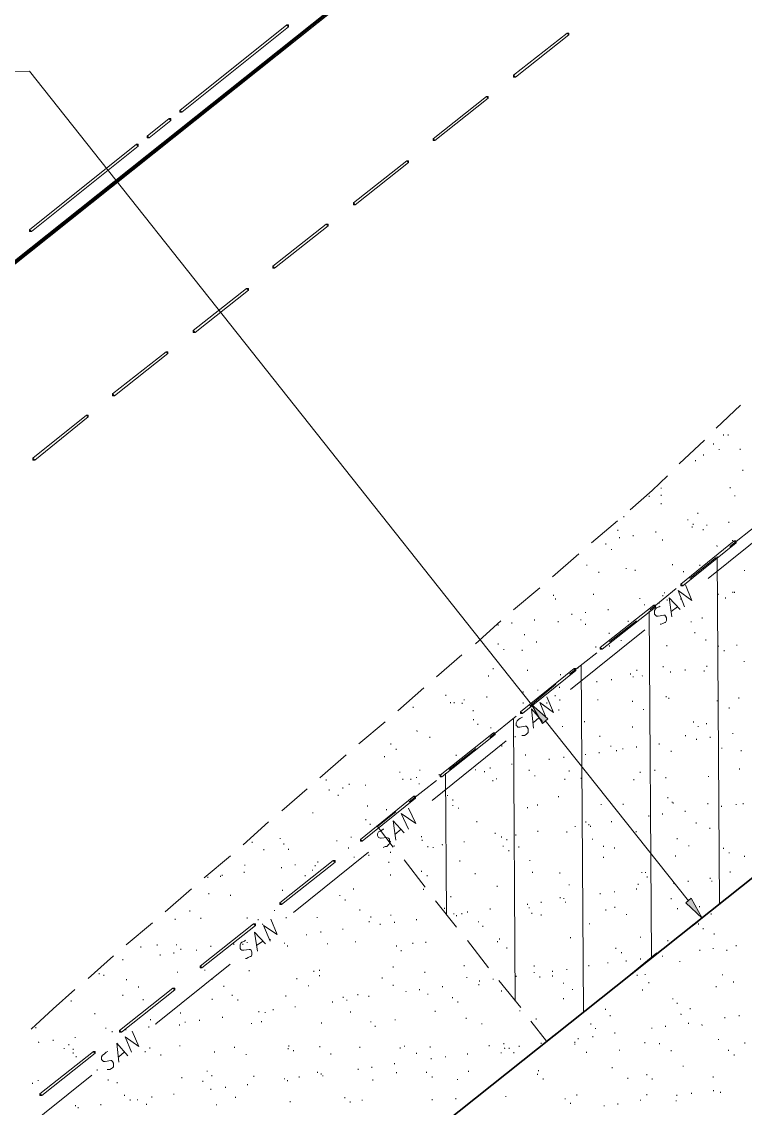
# Model space of a CAD drawing. Header units: inches. Extents: x -5728 to 15181, y 9834 to 15140.
# Drawn here: x 3101 to 3737, y 12227 to 13182 of the extents above; entities that cross this region are included whole.
import ezdxf

# ---------------------------------------------------------------- set-up
doc = ezdxf.new("R2010")
doc.units = ezdxf.units.IN
doc.header["$MEASUREMENT"] = 0
doc.linetypes.add('IMPORT-DASHEDX2 _4_', pattern=[0.1125, 0.075, -0.0375])
for name, color, linetype, lineweight in [('PDF_Geometry', 1, 'Continuous', 9), ('PDF_Solid Fills', 1, 'Continuous', 9), ('site plan converted for PDF_dwg', 1, 'Continuous', 9)]:
    doc.layers.add(name, color=color, linetype=linetype, lineweight=lineweight)

# ---------------------------------------------------------------- blocks, each defined once
blk = doc.blocks.new('site plan converted for PDF_dwg-1480341-SITE PLAN')
at = {"layer": 'PDF_Solid Fills'}
for points in [[(124.12, 2448.2), (124.12, 2449.8), (1403.32, 3454.6), (374.9, 2645.5)], [(124.92, 2447.4), (1403.32, 3454.6), (124.12, 2448.2)], [(124.92, 2447.4), (1404.12, 3453.8), (1403.32, 3454.6), (376.35, 2645.49)], [(124.92, 2447.4), (1404.92, 3453), (1404.12, 3453.8), (376.7, 2645.49)], [(1213.72, 3319.4), (1212.12, 3321), (1213.72, 3321)], [(1460.12, 3310.6), (1458.52, 3312.2), (1460.12, 3312.2)], [(1411.32, 3273.8), (1411.32, 3275.4), (1412.92, 3273.8)], [(1388.92, 3255.4), (1387.32, 3257), (1388.92, 3257)], [(1117.72, 3245), (1117.72, 3246.6), (1119.32, 3245)], [(1109.72, 3237.8), (1108.12, 3239.4), (1109.72, 3239.4)], [(1088.92, 3222.6), (1088.92, 3224.2), (1090.52, 3222.6)], [(1340.12, 3218.6), (1340.12, 3220.2), (1341.72, 3218.6)], [(1080.92, 3215.4), (1079.32, 3217), (1080.92, 3217)], [(1318.52, 3199.4), (1316.92, 3201), (1318.52, 3201)], [(1269.72, 3162.6), (1269.72, 3164.2), (1271.32, 3162.6)], [(984.92, 3141), (984.92, 3142.6), (986.52, 3141)], [(1247.32, 3144.2), (1245.72, 3145.8), (1247.32, 3145.8)], [(1198.52, 3107.4), (1198.52, 3109), (1200.12, 3107.4)], [(1176.92, 3088.2), (1175.32, 3089.8), (1176.92, 3089.8)], [(1128.12, 3051.4), (1128.12, 3053), (1129.72, 3051.4)], [(1105.72, 3033), (1104.12, 3034.6), (1105.72, 3034.6)], [(1056.92, 2996.2), (1056.92, 2997.8), (1058.52, 2996.2)], [(1035.32, 2977.8), (1033.72, 2979.4), (1035.32, 2979.4)], [(986.52, 2940.2), (986.52, 2941.8), (988.12, 2940.2)], [(1604.12, 2863.4), (1602.52, 2865), (1604.12, 2865)], [(1555.32, 2825.8), (1555.32, 2827.4), (1556.92, 2825.8)], [(1532.92, 2807.4), (1531.32, 2809), (1532.92, 2809)], [(1484.12, 2770.6), (1484.12, 2772.2), (1485.72, 2770.6)], [(1462.52, 2752.2), (1460.92, 2753.8), (1462.52, 2753.8)], [(1413.72, 2714.6), (1413.72, 2716.2), (1415.32, 2714.6)], [(1391.32, 2696.2), (1389.72, 2697.8), (1391.32, 2697.8)], [(1342.52, 2659.4), (1342.52, 2661), (1344.12, 2659.4)], [(1320.92, 2641), (1319.32, 2642.6), (1320.92, 2642.6)], [(1272.12, 2603.4), (1272.12, 2605), (1273.72, 2603.4)], [(1249.72, 2585), (1248.12, 2586.6), (1249.72, 2586.6)], [(1200.92, 2548.2), (1200.92, 2549.8), (1202.52, 2548.2)], [(1179.32, 2529.8), (1177.72, 2531.4), (1179.32, 2531.4)], [(1130.52, 2493), (1130.52, 2494.6), (1132.12, 2493)], [(1108.12, 2473.8), (1106.52, 2475.4), (1108.12, 2475.4)], [(1059.32, 2437), (1059.32, 2438.6), (1060.92, 2437)], [(1037.72, 2418.6), (1036.12, 2420.2), (1037.72, 2420.2)], [(988.92, 2381.8), (988.92, 2383.4), (990.52, 2381.8)]]:
    blk.add_hatch(color=147, dxfattribs=at).paths.add_polyline_path(points, flags=0)
at = {"layer": 'PDF_Solid Fills', "lineweight": 15}
for points in [[(1432.92, 2705.8), (1423.32, 2722.6), (1437.72, 2709.8)], [(1572.12, 2533.8), (1562.52, 2551.4), (1557.72, 2547.4)]]:
    blk.add_hatch(color=155, dxfattribs=at).paths.add_polyline_path(points, flags=0)
at = {"layer": 'PDF_Geometry', "color": 155, "lineweight": 15}
for p, q in [((1608.92, 2984.2), (1587.32, 2964.2)), ((1576.92, 2953.8), (1554.52, 2933)), ((1584.92, 2950.6), (1584.92, 2949.8)), ((1593.72, 2958.6), (1593.72, 2957.8)), ((1597.72, 2958.6), (1597.72, 2957.8)), ((1576.12, 2941), (1576.12, 2940.2)), ((1589.72, 2945.8), (1589.72, 2945)), ((1608.12, 2945.8), (1608.12, 2945)), ((1568.92, 2936.2), (1568.92, 2935.4)), ((1610.52, 2927.4), (1610.52, 2926.6)), ((1538.52, 2912.2), (1538.52, 2911.4)), ((1599.32, 2912.2), (1599.32, 2911.4)), ((1528.12, 2905), (1528.12, 2904.2)), ((1538.52, 2905.8), (1538.52, 2905)), ((1603.32, 2905), (1603.32, 2904.2)), ((1538.52, 2898.6), (1538.52, 2897.8)), ((1500.12, 2883.4), (1476.92, 2864.2)), ((1505.72, 2887.4), (1505.72, 2886.6)), ((1561.72, 2884.2), (1561.72, 2883.4)), ((1570.52, 2889.8), (1570.52, 2889)), ((1579.32, 2832.2), (1645.72, 2885)), ((1500.12, 2875.4), (1500.12, 2874.6)), ((1533.72, 2873.8), (1533.72, 2873)), ((1565.72, 2877.8), (1565.72, 2877)), ((1566.52, 2880.2), (1566.52, 2879.4)), ((1575.32, 2875.4), (1575.32, 2874.6)), ((1578.52, 2879.4), (1578.52, 2878.6)), ((1597.72, 2881.8), (1597.72, 2881)), ((1622.52, 2878.6), (1598.52, 2860.2)), ((1501.72, 2869), (1501.72, 2868.2)), ((1513.72, 2870.6), (1513.72, 2869.8)), ((1539.32, 2866.6), (1539.32, 2865.8)), ((1600.92, 2865.8), (1600.92, 2865)), ((1465.72, 2854.6), (1442.52, 2834.6)), ((1489.72, 2863.4), (1489.72, 2862.6)), ((1494.52, 2858.6), (1494.52, 2857.8)), ((1587.32, 2861), (1587.32, 2860.2)), ((1586.52, 2850.6), (1563.32, 2832.2)), ((1587.32, 2545.8), (1587.32, 2851.4)), ((1472.92, 2845), (1472.92, 2844.2)), ((1483.32, 2838.6), (1483.32, 2837.8)), ((1507.32, 2841.8), (1507.32, 2841)), ((1515.32, 2840.2), (1515.32, 2839.4)), ((1548.12, 2845), (1548.12, 2844.2)), ((1557.72, 2838.6), (1557.72, 2837.8)), ((1572.12, 2844.2), (1572.12, 2843.4)), ((1611.32, 2839.4), (1611.32, 2838.6)), ((1431.32, 2825), (1408.12, 2805.8)), ((1443.32, 2818.6), (1443.32, 2817.8)), ((1478.52, 2819.4), (1478.52, 2818.6)), ((1551.32, 2823.4), (1528.12, 2805)), ((1539.32, 2817.8), (1539.32, 2817)), ((1540.92, 2820.2), (1540.92, 2819.4)), ((1588.12, 2818.6), (1588.12, 2817.8)), ((1600.92, 2820.2), (1600.92, 2819.4)), ((1602.52, 2820.2), (1602.52, 2819.4)), ((1444.92, 2815.4), (1444.92, 2814.6)), ((1519.32, 2815.4), (1519.32, 2814.6)), ((1523.32, 2809.8), (1523.32, 2809)), ((1536.12, 2811.4), (1536.12, 2810.6)), ((1543.32, 2813.8), (1543.32, 2813)), ((1552.12, 2807.4), (1546.52, 2803.4)), ((1555.32, 2814.6), (1555.32, 2813.8)), ((1594.52, 2815.4), (1594.52, 2814.6)), ((1459.32, 2801.8), (1459.32, 2801)), ((1471.32, 2803.4), (1471.32, 2802.6)), ((1491.32, 2805.8), (1491.32, 2805)), ((1527.32, 2499.4), (1527.32, 2804.2)), ((1573.72, 2797.8), (1573.72, 2797)), ((1396.92, 2796.2), (1374.52, 2776.2)), ((1394.52, 2793), (1394.52, 2792.2)), ((1406.52, 2794.6), (1406.52, 2793.8)), ((1426.52, 2797), (1426.52, 2796.2)), ((1447.32, 2795.4), (1447.32, 2794.6)), ((1467.32, 2797), (1467.32, 2796.2)), ((1471.32, 2793), (1471.32, 2792.2)), ((1516.12, 2795.4), (1492.12, 2777)), ((1508.92, 2795.4), (1508.92, 2794.6)), ((1564.12, 2794.6), (1564.12, 2793.8)), ((1417.72, 2784.2), (1417.72, 2783.4)), ((1457.72, 2735.4), (1523.32, 2787.4)), ((1492.12, 2785), (1492.12, 2784.2)), ((1502.52, 2778.6), (1502.52, 2777.8)), ((1567.32, 2785), (1567.32, 2784.2)), ((1576.92, 2778.6), (1576.92, 2777.8)), ((1394.52, 2776.2), (1394.52, 2775.4)), ((1399.32, 2771.4), (1399.32, 2770.6)), ((1415.32, 2770.6), (1415.32, 2769.8)), ((1428.12, 2777.8), (1428.12, 2777)), ((1480.12, 2773), (1480.12, 2772.2)), ((1492.12, 2773.8), (1492.12, 2773)), ((1542.52, 2773.8), (1542.52, 2773)), ((1588.12, 2773), (1588.12, 2772.2)), ((1592.92, 2769), (1592.92, 2768.2)), ((1604.12, 2773.8), (1604.12, 2773)), ((1362.52, 2766.6), (1340.12, 2747.4)), ((1480.92, 2767.4), (1456.92, 2749)), ((1610.52, 2759.4), (1610.52, 2758.6)), ((1389.72, 2754.6), (1389.72, 2753.8)), ((1420.12, 2753), (1420.12, 2752.2)), ((1464.12, 2754.6), (1464.12, 2753.8)), ((1467.32, 2452.2), (1467.32, 2757)), ((1516.12, 2752.2), (1516.12, 2751.4)), ((1539.32, 2755.4), (1539.32, 2754.6)), ((1545.72, 2750.6), (1545.72, 2749.8)), ((1558.52, 2752.2), (1558.52, 2751.4)), ((1575.32, 2751.4), (1575.32, 2750.6)), ((1577.72, 2755.4), (1577.72, 2754.6)), ((1385.72, 2748.2), (1385.72, 2747.4)), ((1444.92, 2740.2), (1421.72, 2721)), ((1448.92, 2749), (1448.92, 2748.2)), ((1480.92, 2742.6), (1480.92, 2741.8)), ((1493.72, 2744.2), (1493.72, 2743.4)), ((1510.52, 2749), (1510.52, 2748.2)), ((1512.92, 2746.6), (1512.92, 2745.8)), ((1520.92, 2747.4), (1520.92, 2746.6)), ((1328.92, 2737.8), (1305.72, 2717.8)), ((1348.12, 2731.4), (1348.12, 2730.6)), ((1416.12, 2733.8), (1416.12, 2733)), ((1428.92, 2735.4), (1428.92, 2734.6)), ((1444.12, 2730.6), (1444.12, 2729.8)), ((1448.12, 2737.8), (1448.12, 2737)), ((1319.32, 2721), (1319.32, 2720.2)), ((1352.12, 2725), (1352.12, 2724.2)), ((1355.32, 2725), (1355.32, 2724.2)), ((1362.52, 2724.2), (1362.52, 2723.4)), ((1364.12, 2727.4), (1364.12, 2726.6)), ((1384.12, 2729.8), (1384.12, 2729)), ((1416.12, 2724.2), (1416.12, 2723.4)), ((1436.92, 2724.2), (1436.92, 2723.4)), ((1448.12, 2726.6), (1448.12, 2725.8)), ((1481.72, 2726.6), (1481.72, 2725.8)), ((1512.12, 2725), (1512.12, 2724.2)), ((1541.72, 2729), (1541.72, 2728.2)), ((1544.12, 2727.4), (1544.12, 2726.6)), ((1586.52, 2725), (1586.52, 2724.2)), ((1605.72, 2727.4), (1605.72, 2726.6)), ((1372.12, 2717.8), (1372.12, 2717)), ((1409.72, 2712.2), (1386.52, 2693.8)), ((1447.32, 2717.8), (1447.32, 2717)), ((1521.72, 2717.8), (1521.72, 2717)), ((1596.92, 2718.6), (1596.92, 2717.8)), ((1294.52, 2708.2), (1271.32, 2689)), ((1372.12, 2709.8), (1372.12, 2709)), ((1376.12, 2705.8), (1376.12, 2705)), ((1387.32, 2702.6), (1387.32, 2701.8)), ((1407.32, 2461.8), (1407.32, 2709.8)), ((1429.72, 2710.6), (1424.92, 2706.6)), ((1560.12, 2549), (1435.32, 2708.2)), ((1450.52, 2703.4), (1450.52, 2702.6)), ((1469.72, 2707.4), (1469.72, 2706.6)), ((1512.12, 2702.6), (1512.12, 2701.8)), ((1565.72, 2706.6), (1565.72, 2705.8)), ((1569.72, 2702.6), (1569.72, 2701.8)), ((1576.92, 2705), (1576.92, 2704.2)), ((1322.52, 2700.2), (1322.52, 2699.4)), ((1333.72, 2694.6), (1333.72, 2693.8)), ((1408.92, 2694.6), (1408.92, 2693.8)), ((1483.32, 2694.6), (1483.32, 2693.8)), ((1558.52, 2694.6), (1558.52, 2693.8)), ((1580.12, 2693), (1580.12, 2692.2)), ((1600.12, 2696.2), (1600.12, 2695.4)), ((1299.32, 2689), (1299.32, 2688.2)), ((1304.12, 2684.2), (1304.12, 2683.4)), ((1335.32, 2638.6), (1400.92, 2690.6)), ((1374.52, 2684.2), (1350.52, 2665.8)), ((1396.92, 2686.6), (1396.92, 2685.8)), ((1492.92, 2685.8), (1492.92, 2685)), ((1503.32, 2683.4), (1503.32, 2682.6)), ((1515.32, 2685), (1515.32, 2684.2)), ((1535.32, 2687.4), (1535.32, 2686.6)), ((1568.12, 2691.4), (1568.12, 2690.6)), ((1590.52, 2683.4), (1590.52, 2682.6)), ((1260.12, 2679.4), (1236.92, 2659.4)), ((1293.72, 2677.8), (1293.72, 2677)), ((1356.92, 2678.6), (1356.92, 2677.8)), ((1417.72, 2678.6), (1417.72, 2677.8)), ((1438.52, 2674.6), (1438.52, 2673.8)), ((1451.32, 2676.2), (1451.32, 2675.4)), ((1470.52, 2678.6), (1470.52, 2677.8)), ((1482.52, 2680.2), (1482.52, 2679.4)), ((1497.72, 2681.8), (1497.72, 2681)), ((1545.72, 2681), (1545.72, 2680.2)), ((1607.32, 2681), (1607.32, 2680.2)), ((1307.32, 2664.2), (1307.32, 2663.4)), ((1324.92, 2665.8), (1324.92, 2665)), ((1373.72, 2665.8), (1373.72, 2665)), ((1381.72, 2664.2), (1381.72, 2663.4)), ((1386.52, 2667.4), (1386.52, 2666.6)), ((1405.72, 2670.6), (1405.72, 2669.8)), ((1420.92, 2665), (1420.92, 2664.2)), ((1456.12, 2664.2), (1456.12, 2663.4)), ((1531.32, 2664.2), (1531.32, 2663.4)), ((1605.72, 2665), (1605.72, 2664.2)), ((1242.52, 2657.8), (1242.52, 2657)), ((1309.72, 2657.8), (1309.72, 2657)), ((1339.32, 2656.2), (1315.32, 2637.8)), ((1316.92, 2657.8), (1316.92, 2657)), ((1321.72, 2659.4), (1321.72, 2658.6)), ((1341.72, 2661.8), (1341.72, 2661)), ((1347.32, 2538.6), (1347.32, 2662.6)), ((1388.92, 2656.2), (1388.92, 2655.4)), ((1392.12, 2657.8), (1392.12, 2657)), ((1425.72, 2660.2), (1425.72, 2659.4)), ((1452.12, 2657), (1452.12, 2656.2)), ((1466.52, 2657.8), (1466.52, 2657)), ((1512.92, 2656.2), (1512.92, 2655.4)), ((1518.52, 2662.6), (1518.52, 2661.8)), ((1540.92, 2657.8), (1540.92, 2657)), ((1578.52, 2658.6), (1578.52, 2657.8)), ((1225.72, 2649.8), (1203.32, 2630.6)), ((1244.92, 2649), (1244.92, 2648.2)), ((1256.92, 2650.6), (1256.92, 2649.8)), ((1262.52, 2653.8), (1262.52, 2653)), ((1276.92, 2653), (1276.92, 2652.2)), ((1324.12, 2653.8), (1324.12, 2653)), ((1252.92, 2644.2), (1252.92, 2643.4)), ((1348.92, 2643.4), (1348.92, 2642.6)), ((1353.72, 2639.4), (1353.72, 2638.6)), ((1446.52, 2641.8), (1446.52, 2641)), ((1542.52, 2640.2), (1542.52, 2639.4)), ((1546.52, 2636.2), (1546.52, 2635.4)), ((1547.32, 2635.4), (1547.32, 2634.6)), ((1230.52, 2629), (1230.52, 2628.2)), ((1278.52, 2634.6), (1278.52, 2633.8)), ((1295.32, 2631.4), (1295.32, 2630.6)), ((1353.72, 2634.6), (1353.72, 2633.8)), ((1358.52, 2632.2), (1358.52, 2631.4)), ((1419.32, 2632.2), (1419.32, 2631.4)), ((1428.12, 2634.6), (1428.12, 2633.8)), ((1484.12, 2634.6), (1484.12, 2633.8)), ((1503.32, 2634.6), (1503.32, 2633.8)), ((1537.72, 2625.8), (1537.72, 2625)), ((1557.72, 2628.2), (1557.72, 2627.4)), ((1577.72, 2634.6), (1577.72, 2633.8)), ((1589.72, 2632.2), (1589.72, 2631.4)), ((1602.52, 2633.8), (1602.52, 2633)), ((1608.92, 2634.6), (1608.92, 2633.8)), ((1191.32, 2621), (1168.92, 2601)), ((1276.92, 2622.6), (1276.92, 2621.8)), ((1280.92, 2618.6), (1280.92, 2617.8)), ((1374.52, 2620.2), (1374.52, 2619.4)), ((1470.52, 2619.4), (1470.52, 2618.6)), ((1472.92, 2617), (1472.92, 2616.2)), ((1492.92, 2619.4), (1492.92, 2618.6)), ((1525.72, 2624.2), (1525.72, 2623.4)), ((1567.32, 2617.8), (1567.32, 2617)), ((1201.72, 2606.6), (1201.72, 2605.8)), ((1264.12, 2607.4), (1264.12, 2606.6)), ((1308.12, 2613.8), (1302.52, 2609)), ((1325.72, 2607.4), (1325.72, 2606.6)), ((1390.52, 2609.8), (1390.52, 2609)), ((1396.12, 2606.6), (1396.12, 2605.8)), ((1408.92, 2608.2), (1408.92, 2607.4)), ((1428.12, 2611.4), (1428.12, 2610.6)), ((1453.72, 2610.6), (1453.72, 2609.8)), ((1460.92, 2615.4), (1460.92, 2614.6)), ((1474.52, 2615.4), (1474.52, 2614.6)), ((1514.52, 2610.6), (1514.52, 2609.8)), ((1579.32, 2613), (1579.32, 2612.2)), ((1176.92, 2603.4), (1176.92, 2602.6)), ((1187.32, 2597), (1187.32, 2596.2)), ((1204.92, 2601.8), (1204.92, 2601)), ((1208.92, 2597), (1208.92, 2596.2)), ((1251.32, 2604.2), (1251.32, 2603.4)), ((1261.72, 2597.8), (1261.72, 2597)), ((1301.72, 2599.4), (1301.72, 2598.6)), ((1326.52, 2604.2), (1326.52, 2603.4)), ((1331.32, 2598.6), (1331.32, 2597.8)), ((1336.12, 2597.8), (1336.12, 2597)), ((1344.12, 2600.2), (1344.12, 2599.4)), ((1363.32, 2602.6), (1363.32, 2601.8)), ((1397.72, 2598.6), (1397.72, 2597.8)), ((1400.92, 2604.2), (1400.92, 2603.4)), ((1411.32, 2597.8), (1411.32, 2597)), ((1476.12, 2604.2), (1476.12, 2603.4)), ((1485.72, 2597.8), (1485.72, 2597)), ((1550.52, 2604.2), (1550.52, 2603.4)), ((1560.92, 2597.8), (1560.92, 2597)), ((1157.72, 2591.4), (1134.52, 2572.2)), ((1212.92, 2541), (1279.32, 2593.8)), ((1266.52, 2589.8), (1266.52, 2589)), ((1279.32, 2591.4), (1279.32, 2590.6)), ((1298.52, 2593.8), (1298.52, 2593)), ((1402.52, 2594.6), (1402.52, 2593.8)), ((1485.72, 2588.2), (1485.72, 2587.4)), ((1495.32, 2596.2), (1495.32, 2595.4)), ((1548.92, 2589), (1548.92, 2588.2)), ((1591.32, 2595.4), (1591.32, 2594.6)), ((1596.12, 2591.4), (1596.12, 2590.6)), ((1609.72, 2588.2), (1609.72, 2587.4)), ((1170.52, 2583.4), (1170.52, 2582.6)), ((1202.52, 2581), (1202.52, 2580.2)), ((1214.52, 2583.4), (1214.52, 2582.6)), ((1229.72, 2578.6), (1229.72, 2577.8)), ((1232.12, 2582.6), (1232.12, 2581.8)), ((1234.52, 2585.8), (1234.52, 2585)), ((1296.92, 2585), (1296.92, 2584.2)), ((1310.52, 2586.6), (1328.92, 2562.6)), ((1359.32, 2585.8), (1359.32, 2585)), ((1420.92, 2585.8), (1420.92, 2585)), ((1137.72, 2573), (1137.72, 2572.2)), ((1148.92, 2573.8), (1148.92, 2573)), ((1150.52, 2574.6), (1150.52, 2573.8)), ((1169.72, 2577), (1169.72, 2576.2)), ((1223.32, 2573.8), (1223.32, 2573)), ((1298.52, 2573.8), (1298.52, 2573)), ((1325.72, 2577), (1325.72, 2576.2)), ((1330.52, 2573), (1330.52, 2572.2)), ((1372.92, 2574.6), (1372.92, 2573.8)), ((1423.32, 2575.4), (1423.32, 2574.6)), ((1447.32, 2574.6), (1447.32, 2573.8)), ((1519.32, 2574.6), (1519.32, 2573.8)), ((1522.52, 2574.6), (1522.52, 2573.8)), ((1524.12, 2570.6), (1524.12, 2569.8)), ((1579.32, 2569), (1579.32, 2568.2)), ((1596.92, 2574.6), (1596.92, 2573.8)), ((1123.32, 2562.6), (1100.12, 2542.6)), ((1203.32, 2561), (1203.32, 2560.2)), ((1265.72, 2561.8), (1265.72, 2561)), ((1327.32, 2561), (1327.32, 2560.2)), ((1392.12, 2563.4), (1392.12, 2562.6)), ((1455.32, 2564.2), (1455.32, 2563.4)), ((1514.52, 2560.2), (1514.52, 2559.4)), ((1516.12, 2564.2), (1516.12, 2563.4)), ((1547.32, 2565), (1547.32, 2564.2)), ((1560.12, 2566.6), (1560.12, 2565.8)), ((1580.92, 2566.6), (1580.92, 2565.8)), ((1138.52, 2558.6), (1138.52, 2557.8)), ((1157.72, 2557), (1157.72, 2556.2)), ((1253.72, 2556.2), (1253.72, 2555.4)), ((1258.52, 2552.2), (1258.52, 2551.4)), ((1337.72, 2550.6), (1356.12, 2527.4)), ((1351.32, 2554.6), (1351.32, 2553.8)), ((1447.32, 2553), (1447.32, 2552.2)), ((1450.52, 2552.2), (1450.52, 2551.4)), ((1482.52, 2556.2), (1482.52, 2555.4)), ((1495.32, 2557.8), (1495.32, 2557)), ((1544.92, 2551.4), (1544.92, 2550.6)), ((1579.32, 2540.2), (1603.32, 2558.6)), ((1121.72, 2543.4), (1121.72, 2542.6)), ((1196.12, 2543.4), (1196.12, 2542.6)), ((1271.32, 2543.4), (1271.32, 2542.6)), ((1345.72, 2544.2), (1345.72, 2543.4)), ((1365.72, 2541), (1365.72, 2540.2)), ((1385.72, 2543.4), (1385.72, 2542.6)), ((1418.52, 2547.4), (1418.52, 2546.6)), ((1420.12, 2544.2), (1420.12, 2543.4)), ((1430.52, 2549), (1430.52, 2548.2)), ((1452.12, 2549), (1452.12, 2548.2)), ((1487.32, 2541.8), (1487.32, 2541)), ((1495.32, 2544.2), (1495.32, 2543.4)), ((1550.52, 2542.6), (1550.52, 2541.8)), ((1569.72, 2544.2), (1569.72, 2543.4)), ((1088.92, 2533), (1065.72, 2513.8)), ((1108.92, 2536.2), (1108.92, 2535.4)), ((1131.32, 2537), (1131.32, 2536.2)), ((1172.12, 2537), (1172.12, 2536.2)), ((1181.72, 2535.4), (1181.72, 2534.6)), ((1185.72, 2531.4), (1185.72, 2530.6)), ((1206.52, 2537), (1206.52, 2536.2)), ((1233.72, 2537), (1233.72, 2536.2)), ((1279.32, 2533), (1279.32, 2532.2)), ((1280.92, 2537), (1280.92, 2536.2)), ((1288.92, 2530.6), (1288.92, 2529.8)), ((1298.52, 2538.6), (1298.52, 2537.8)), ((1301.72, 2532.2), (1301.72, 2531.4)), ((1320.92, 2534.6), (1320.92, 2533.8)), ((1353.72, 2539.4), (1353.72, 2538.6)), ((1356.12, 2537.8), (1356.12, 2537)), ((1360.92, 2539.4), (1360.92, 2538.6)), ((1375.32, 2532.2), (1375.32, 2531.4)), ((1422.52, 2539.4), (1422.52, 2538.6)), ((1430.52, 2537.8), (1430.52, 2537)), ((1505.72, 2537.8), (1505.72, 2537)), ((1544.12, 2512.2), (1568.12, 2530.6)), ((1580.12, 2537.8), (1580.12, 2537)), ((1224.12, 2521.8), (1224.12, 2521)), ((1236.92, 2524.2), (1236.92, 2523.4)), ((1256.12, 2526.6), (1256.12, 2525.8)), ((1379.32, 2528.2), (1379.32, 2527.4)), ((1472.92, 2529.8), (1472.92, 2529)), ((1568.92, 2529), (1568.92, 2528.2)), ((1572.92, 2525), (1572.92, 2524.2)), ((1078.52, 2512.2), (1078.52, 2511.4)), ((1092.92, 2513.8), (1092.92, 2513)), ((1109.72, 2513.8), (1109.72, 2513)), ((1140.12, 2512.2), (1140.12, 2511.4)), ((1160.12, 2513.8), (1160.12, 2513)), ((1168.12, 2513.8), (1168.12, 2513)), ((1172.12, 2515.4), (1172.12, 2514.6)), ((1185.72, 2516.2), (1180.12, 2512.2)), ((1192.12, 2517.8), (1192.12, 2517)), ((1204.92, 2514.6), (1204.92, 2513.8)), ((1207.32, 2512.2), (1207.32, 2511.4)), ((1242.52, 2513.8), (1242.52, 2513)), ((1267.32, 2515.4), (1267.32, 2514.6)), ((1303.32, 2511.4), (1303.32, 2510.6)), ((1317.72, 2513.8), (1317.72, 2513)), ((1328.92, 2514.6), (1328.92, 2513.8)), ((1365.72, 2515.4), (1384.12, 2491.4)), ((1392.12, 2514.6), (1392.12, 2513.8)), ((1393.72, 2517), (1393.72, 2516.2)), ((1456.12, 2517.8), (1456.12, 2517)), ((1467.32, 2514.6), (1467.32, 2513.8)), ((1517.72, 2517.8), (1517.72, 2517)), ((1541.72, 2514.6), (1541.72, 2513.8)), ((1582.52, 2520.2), (1582.52, 2519.4)), ((1054.52, 2504.2), (1032.12, 2484.2)), ((1095.32, 2505), (1095.32, 2504.2)), ((1107.32, 2506.6), (1107.32, 2505.8)), ((1113.72, 2509.8), (1113.72, 2509)), ((1127.32, 2509), (1127.32, 2508.2)), ((1307.32, 2507.4), (1307.32, 2506.6)), ((1400.12, 2509), (1400.12, 2508.2)), ((1496.12, 2508.2), (1496.12, 2507.4)), ((1500.92, 2504.2), (1500.92, 2503.4)), ((1508.92, 2485), (1532.12, 2503.4)), ((1569.72, 2505.8), (1569.72, 2505)), ((1581.72, 2507.4), (1581.72, 2506.6)), ((1593.72, 2505.8), (1593.72, 2505)), ((1601.72, 2509.8), (1601.72, 2509)), ((1062.52, 2501), (1062.52, 2500.2)), ((1300.12, 2493), (1300.12, 2492.2)), ((1362.52, 2493.8), (1362.52, 2493)), ((1424.12, 2493), (1424.12, 2492.2)), ((1472.12, 2493), (1472.12, 2492.2)), ((1488.92, 2495.4), (1488.92, 2494.6)), ((1504.92, 2497), (1504.92, 2496.2)), ((1517.72, 2498.6), (1517.72, 2497.8)), ((1536.92, 2501), (1536.92, 2500.2)), ((1552.12, 2496.2), (1552.12, 2495.4)), ((1041.72, 2489), (1041.72, 2488.2)), ((1045.72, 2487.4), (1045.72, 2486.6)), ((1065.72, 2483.4), (1065.72, 2482.6)), ((1110.52, 2489.8), (1110.52, 2489)), ((1134.52, 2491.4), (1134.52, 2490.6)), ((1140.92, 2483.4), (1140.92, 2482.6)), ((1173.72, 2490.6), (1173.72, 2489.8)), ((1215.32, 2483.4), (1215.32, 2482.6)), ((1230.52, 2489.8), (1230.52, 2489)), ((1235.32, 2490.6), (1235.32, 2489.8)), ((1235.32, 2485.8), (1235.32, 2485)), ((1290.52, 2483.4), (1290.52, 2482.6)), ((1328.12, 2488.2), (1328.12, 2487.4)), ((1364.92, 2483.4), (1364.92, 2482.6)), ((1408.12, 2484.2), (1408.12, 2483.4)), ((1424.12, 2487.4), (1424.12, 2486.6)), ((1428.92, 2483.4), (1428.92, 2482.6)), ((1440.12, 2488.2), (1440.12, 2487.4)), ((1440.12, 2484.2), (1440.12, 2483.4)), ((1452.92, 2489.8), (1452.92, 2489)), ((1514.52, 2484.2), (1514.52, 2483.4)), ((1521.72, 2485), (1521.72, 2484.2)), ((1589.72, 2484.2), (1589.72, 2483.4)), ((1076.12, 2477), (1076.12, 2476.2)), ((1151.32, 2477), (1151.32, 2476.2)), ((1225.72, 2477), (1225.72, 2476.2)), ((1300.12, 2477), (1300.12, 2476.2)), ((1323.32, 2473), (1323.32, 2472.2)), ((1343.32, 2475.4), (1343.32, 2474.6)), ((1375.32, 2477), (1375.32, 2476.2)), ((1376.12, 2480.2), (1376.12, 2479.4)), ((1388.12, 2481.8), (1388.12, 2481)), ((1392.92, 2480.2), (1412.12, 2456.2)), ((1449.72, 2477.8), (1449.72, 2477)), ((1473.72, 2457), (1496.92, 2475.4)), ((1524.92, 2477.8), (1524.92, 2477)), ((1584.12, 2473.8), (1584.12, 2473)), ((1599.32, 2477.8), (1599.32, 2477)), ((1016.92, 2465), (1016.92, 2464.2)), ((1062.52, 2469.8), (1062.52, 2469)), ((1080.12, 2465.8), (1080.12, 2465)), ((1140.92, 2465.8), (1140.92, 2465)), ((1158.52, 2469), (1158.52, 2468.2)), ((1163.32, 2465), (1163.32, 2464.2)), ((1205.72, 2468.2), (1205.72, 2467.4)), ((1256.12, 2466.6), (1256.12, 2465.8)), ((1259.32, 2464.2), (1259.32, 2463.4)), ((1268.92, 2469), (1268.92, 2468.2)), ((1278.52, 2467.4), (1278.52, 2466.6)), ((1311.32, 2471.4), (1311.32, 2470.6)), ((1330.52, 2469), (1330.52, 2468.2)), ((1352.12, 2465.8), (1352.12, 2465)), ((1395.32, 2471.4), (1395.32, 2470.6)), ((1449.72, 2464.2), (1449.72, 2463.4)), ((1457.72, 2472.2), (1457.72, 2471.4)), ((1519.32, 2471.4), (1519.32, 2470.6)), ((1545.72, 2463.4), (1545.72, 2462.6)), ((1037.72, 2453.8), (1037.72, 2453)), ((1112.92, 2453.8), (1112.92, 2453)), ((1181.72, 2454.6), (1181.72, 2453.8)), ((1187.32, 2453.8), (1187.32, 2453)), ((1194.52, 2456.2), (1194.52, 2455.4)), ((1213.72, 2458.6), (1213.72, 2457.8)), ((1246.52, 2462.6), (1246.52, 2461.8)), ((1262.52, 2453.8), (1262.52, 2453)), ((1336.92, 2453.8), (1336.92, 2453)), ((1356.92, 2461.8), (1356.92, 2461)), ((1411.32, 2453.8), (1411.32, 2453)), ((1486.52, 2454.6), (1486.52, 2453.8)), ((1549.72, 2459.4), (1549.72, 2458.6)), ((1560.92, 2454.6), (1560.92, 2453.8)), ((1086.52, 2448.2), (1086.52, 2447.4)), ((1116.92, 2445.8), (1116.92, 2445)), ((1129.72, 2447.4), (1129.72, 2446.6)), ((1149.72, 2449.8), (1149.72, 2449)), ((1175.32, 2444.2), (1175.32, 2443.4)), ((1184.12, 2445.8), (1184.12, 2445)), ((1236.92, 2444.2), (1236.92, 2443.4)), ((1280.12, 2445), (1280.12, 2444.2)), ((1301.72, 2446.6), (1301.72, 2445.8)), ((1364.12, 2447.4), (1364.12, 2446.6)), ((1425.72, 2446.6), (1425.72, 2445.8)), ((1490.52, 2449), (1490.52, 2448.2)), ((1552.92, 2449.8), (1552.92, 2449)), ((1591.32, 2446.6), (1591.32, 2445.8)), ((1604.12, 2448.2), (1604.12, 2447.4)), ((985.72, 2441.8), (985.72, 2441)), ((1047.32, 2441), (1047.32, 2440.2)), ((1052.92, 2437.8), (1052.92, 2437)), ((1064.92, 2439.4), (1064.92, 2438.6)), ((1084.92, 2441.8), (1084.92, 2441)), ((1112.12, 2443.4), (1112.12, 2442.6)), ((1284.12, 2441), (1284.12, 2440.2)), ((1377.72, 2442.6), (1377.72, 2441.8)), ((1473.72, 2441.8), (1473.72, 2441)), ((1477.72, 2437.8), (1477.72, 2437)), ((1527.32, 2437.8), (1527.32, 2437)), ((1539.32, 2439.4), (1539.32, 2438.6)), ((1559.32, 2441.8), (1559.32, 2441)), ((1571.32, 2440.2), (1571.32, 2439.4)), ((988.12, 2429), (988.12, 2428.2)), ((1000.92, 2430.6), (1000.92, 2429.8)), ((1014.52, 2426.6), (1014.52, 2425.8)), ((1020.12, 2433), (1020.12, 2432.2)), ((1112.12, 2425), (1112.12, 2424.2)), ((1396.92, 2425), (1396.92, 2424.2)), ((1429.72, 2425), (1429.72, 2424.2)), ((1459.32, 2425.8), (1459.32, 2425)), ((1462.52, 2429), (1462.52, 2428.2)), ((1475.32, 2430.6), (1475.32, 2429.8)), ((1494.52, 2433.8), (1494.52, 2433)), ((1520.92, 2425), (1520.92, 2424.2)), ((1585.72, 2427.4), (1585.72, 2426.6)), ((1010.52, 2423.4), (1010.52, 2422.6)), ((1018.52, 2422.6), (1018.52, 2421.8)), ((1018.52, 2419.4), (1018.52, 2418.6)), ((1020.92, 2416.2), (1020.92, 2415.4)), ((1063.32, 2419.4), (1058.52, 2415.4)), ((1081.72, 2420.2), (1081.72, 2419.4)), ((1085.72, 2423.4), (1085.72, 2422.6)), ((1095.32, 2417), (1095.32, 2416.2)), ((1142.52, 2419.4), (1142.52, 2418.6)), ((1160.12, 2423.4), (1160.12, 2422.6)), ((1170.52, 2417), (1170.52, 2416.2)), ((1207.32, 2421.8), (1207.32, 2421)), ((1208.12, 2424.2), (1208.12, 2423.4)), ((1212.12, 2420.2), (1212.12, 2419.4)), ((1235.32, 2423.4), (1235.32, 2422.6)), ((1244.92, 2417), (1244.92, 2416.2)), ((1270.52, 2422.6), (1270.52, 2421.8)), ((1305.72, 2421.8), (1305.72, 2421)), ((1309.72, 2423.4), (1309.72, 2422.6)), ((1320.12, 2417), (1320.12, 2416.2)), ((1332.12, 2422.6), (1332.12, 2421.8)), ((1364.92, 2416.2), (1364.92, 2415.4)), ((1384.12, 2423.4), (1384.12, 2422.6)), ((1394.52, 2417), (1394.52, 2416.2)), ((1397.72, 2421), (1397.72, 2420.2)), ((1401.72, 2421), (1401.72, 2420.2)), ((1405.72, 2417), (1405.72, 2416.2)), ((1410.52, 2422.6), (1410.52, 2421.8)), ((1459.32, 2424.2), (1459.32, 2423.4)), ((1469.72, 2417), (1469.72, 2416.2)), ((1498.52, 2418.6), (1498.52, 2417.8)), ((1533.72, 2424.2), (1533.72, 2423.4)), ((1544.12, 2417.8), (1544.12, 2417)), ((1594.52, 2417.8), (1594.52, 2417)), ((1608.92, 2424.2), (1608.92, 2423.4)), ((1300.92, 2408.2), (1300.92, 2407.4)), ((1332.92, 2412.2), (1332.92, 2411.4)), ((1345.72, 2413.8), (1345.72, 2413)), ((1599.32, 2413.8), (1599.32, 2413)), ((968.92, 2347.4), (1034.52, 2399.4)), ((1039.32, 2404.2), (1039.32, 2403.4)), ((1113.72, 2397), (1113.72, 2396.2)), ((1136.12, 2402.6), (1136.12, 2401.8)), ((1140.12, 2398.6), (1140.12, 2397.8)), ((1176.92, 2397.8), (1176.92, 2397)), ((1216.92, 2397), (1216.92, 2396.2)), ((1232.92, 2401), (1232.92, 2400.2)), ((1236.12, 2399.4), (1236.12, 2398.6)), ((1237.72, 2397.8), (1237.72, 2397)), ((1268.92, 2403.4), (1268.92, 2402.6)), ((1280.92, 2405), (1280.92, 2404.2)), ((1302.52, 2400.2), (1302.52, 2399.4)), ((1328.92, 2400.2), (1328.92, 2399.4)), ((1365.72, 2401), (1365.72, 2400.2)), ((1426.52, 2397.8), (1426.52, 2397)), ((1427.32, 2401), (1427.32, 2400.2)), ((1492.12, 2403.4), (1492.12, 2402.6)), ((1522.52, 2397), (1522.52, 2396.2)), ((1554.52, 2404.2), (1554.52, 2403.4)), ((982.52, 2393), (982.52, 2392.2)), ((987.32, 2395.4), (987.32, 2394.6)), ((1048.92, 2395.4), (1048.92, 2394.6)), ((1056.92, 2393), (1056.92, 2392.2)), ((1132.12, 2393.8), (1132.12, 2393)), ((1152.12, 2388.2), (1152.12, 2387.4)), ((1171.32, 2390.6), (1171.32, 2389.8)), ((1204.12, 2395.4), (1204.12, 2394.6)), ((1206.52, 2393.8), (1206.52, 2393)), ((1281.72, 2393.8), (1281.72, 2393)), ((1333.72, 2396.2), (1333.72, 2395.4)), ((1356.12, 2393.8), (1356.12, 2393)), ((1431.32, 2393.8), (1431.32, 2393)), ((1505.72, 2393.8), (1505.72, 2393)), ((1527.32, 2393), (1527.32, 2392.2)), ((1580.92, 2394.6), (1580.92, 2393.8)), ((1063.32, 2381.8), (1063.32, 2381)), ((1068.12, 2377.8), (1068.12, 2377)), ((1074.52, 2377.8), (1074.52, 2377)), ((1087.32, 2380.2), (1087.32, 2379.4)), ((1106.52, 2382.6), (1106.52, 2381.8)), ((1139.32, 2386.6), (1139.32, 2385.8)), ((1160.92, 2379.4), (1160.92, 2378.6)), ((1256.92, 2378.6), (1256.92, 2377.8)), ((1398.52, 2378.6), (1398.52, 2377.8)), ((1460.92, 2379.4), (1460.92, 2378.6)), ((1522.52, 2379.4), (1522.52, 2378.6)), ((1548.92, 2378.6), (1548.92, 2377.8)), ((1561.72, 2380.2), (1561.72, 2379.4)), ((1580.92, 2382.6), (1580.92, 2381.8)), ((1587.32, 2381), (1587.32, 2380.2)), ((1020.12, 2373), (1020.12, 2372.2)), ((1022.52, 2371.4), (1022.52, 2370.6)), ((1042.52, 2373.8), (1042.52, 2373)), ((1082.52, 2373.8), (1082.52, 2373)), ((1144.12, 2373), (1144.12, 2372.2)), ((1208.92, 2375.4), (1208.92, 2374.6)), ((1261.72, 2374.6), (1261.72, 2373.8)), ((1272.12, 2376.2), (1272.12, 2375.4)), ((1333.72, 2376.2), (1333.72, 2375.4)), ((1354.52, 2377), (1354.52, 2376.2)), ((1450.52, 2376.2), (1450.52, 2375.4)), ((1455.32, 2372.2), (1455.32, 2371.4)), ((1484.92, 2369.8), (1484.92, 2369)), ((1496.92, 2371.4), (1496.92, 2370.6)), ((1516.92, 2374.6), (1516.92, 2373.8)), ((1548.12, 2373.8), (1548.12, 2373))]:
    blk.add_line(p, q, dxfattribs=at)
at = {"layer": 'PDF_Geometry', "color": 157, "lineweight": 35, "flags": 128}
blk.add_lwpolyline([(1834.52, 362.6), (4520.12, 325), (4553.72, 4365.8), (4155.32, 4561), (679.32, 1833.8)], close=True, dxfattribs=at)
at = {"layer": 'PDF_Geometry', "color": 147, "flags": 128}
for points in [[(124.92, 2447.4), (1404.92, 3453), (1404.12, 3453.8), (1403.32, 3454.6), (124.12, 2449.8)], [(1212.12, 3321), (1117.72, 3246.6), (1118.52, 3245.8), (1119.32, 3245), (1213.72, 3319.4), (1212.92, 3320.2), (1212.12, 3321), (1213.72, 3321), (1213.72, 3319.4)], [(1458.52, 3312.2), (1411.32, 3275.4), (1412.12, 3274.6), (1412.92, 3273.8), (1460.12, 3310.6), (1459.32, 3311.4), (1458.52, 3312.2), (1460.12, 3312.2), (1460.12, 3310.6)], [(1412.92, 3273.8), (1411.32, 3273.8), (1411.32, 3275.4)], [(1387.32, 3257), (1340.12, 3220.2), (1340.92, 3219.4), (1341.72, 3218.6), (1388.92, 3255.4), (1388.12, 3256.2), (1387.32, 3257), (1388.92, 3257), (1388.92, 3255.4)], [(1119.32, 3245), (1117.72, 3245), (1117.72, 3246.6)], [(1108.12, 3239.4), (1088.92, 3224.2), (1089.72, 3223.4), (1090.52, 3222.6), (1109.72, 3237.8), (1108.92, 3238.6), (1108.12, 3239.4), (1109.72, 3239.4), (1109.72, 3237.8)], [(1090.52, 3222.6), (1088.92, 3222.6), (1088.92, 3224.2)], [(1341.72, 3218.6), (1340.12, 3218.6), (1340.12, 3220.2)], [(1079.32, 3217), (984.92, 3142.6), (985.72, 3141.8), (986.52, 3141), (1080.92, 3215.4), (1080.12, 3216.2), (1079.32, 3217), (1080.92, 3217), (1080.92, 3215.4)], [(1316.92, 3201), (1269.72, 3164.2), (1270.52, 3163.4), (1271.32, 3162.6), (1318.52, 3199.4), (1317.72, 3200.2), (1316.92, 3201), (1318.52, 3201), (1318.52, 3199.4)], [(1271.32, 3162.6), (1269.72, 3162.6), (1269.72, 3164.2)], [(986.52, 3141), (984.92, 3141), (984.92, 3142.6)], [(1245.72, 3145.8), (1198.52, 3109), (1199.32, 3108.2), (1200.12, 3107.4), (1247.32, 3144.2), (1246.52, 3145), (1245.72, 3145.8), (1247.32, 3145.8), (1247.32, 3144.2)], [(1200.12, 3107.4), (1198.52, 3107.4), (1198.52, 3109)], [(1175.32, 3089.8), (1128.12, 3053), (1128.92, 3052.2), (1129.72, 3051.4), (1176.92, 3088.2), (1176.12, 3089), (1175.32, 3089.8), (1176.92, 3089.8), (1176.92, 3088.2)], [(1129.72, 3051.4), (1128.12, 3051.4), (1128.12, 3053)], [(1104.12, 3034.6), (1056.92, 2997.8), (1057.72, 2997), (1058.52, 2996.2), (1105.72, 3033), (1104.92, 3033.8), (1104.12, 3034.6), (1105.72, 3034.6), (1105.72, 3033)], [(1058.52, 2996.2), (1056.92, 2996.2), (1056.92, 2997.8)], [(1033.72, 2979.4), (986.52, 2941.8), (987.32, 2941), (988.12, 2940.2), (1035.32, 2977.8)], [(988.12, 2940.2), (986.52, 2940.2), (986.52, 2941.8)], [(1556.92, 2825.8), (1604.12, 2863.4), (1603.32, 2864.2), (1602.52, 2865), (1555.32, 2827.4)], [(1602.52, 2865), (1604.12, 2865), (1604.12, 2863.4)], [(1485.72, 2770.6), (1532.92, 2807.4), (1532.12, 2808.2), (1531.32, 2809), (1484.12, 2772.2), (1484.92, 2771.4), (1485.72, 2770.6), (1484.12, 2770.6), (1484.12, 2772.2)], [(1531.32, 2809), (1532.92, 2809), (1532.92, 2807.4)], [(1415.32, 2714.6), (1462.52, 2752.2), (1461.72, 2753), (1460.92, 2753.8), (1413.72, 2716.2), (1414.52, 2715.4), (1415.32, 2714.6), (1413.72, 2714.6), (1413.72, 2716.2)], [(1460.92, 2753.8), (1462.52, 2753.8), (1462.52, 2752.2)], [(1344.12, 2659.4), (1391.32, 2696.2), (1390.52, 2697), (1389.72, 2697.8), (1342.52, 2661), (1343.32, 2660.2), (1344.12, 2659.4), (1342.52, 2659.4), (1342.52, 2661)], [(1389.72, 2697.8), (1391.32, 2697.8), (1391.32, 2696.2)], [(1273.72, 2603.4), (1320.92, 2641), (1320.12, 2641.8), (1319.32, 2642.6), (1272.12, 2605), (1272.92, 2604.2), (1273.72, 2603.4), (1272.12, 2603.4), (1272.12, 2605)], [(1319.32, 2642.6), (1320.92, 2642.6), (1320.92, 2641)], [(1202.52, 2548.2), (1249.72, 2585), (1248.92, 2585.8), (1248.12, 2586.6), (1200.92, 2549.8), (1201.72, 2549), (1202.52, 2548.2), (1200.92, 2548.2), (1200.92, 2549.8)], [(1248.12, 2586.6), (1249.72, 2586.6), (1249.72, 2585)], [(1132.12, 2493), (1179.32, 2529.8), (1178.52, 2530.6), (1177.72, 2531.4), (1130.52, 2494.6)], [(1177.72, 2531.4), (1179.32, 2531.4), (1179.32, 2529.8)], [(1060.92, 2437), (1108.12, 2473.8), (1107.32, 2474.6), (1106.52, 2475.4), (1059.32, 2438.6), (1060.12, 2437.8), (1060.92, 2437), (1059.32, 2437), (1059.32, 2438.6)], [(1106.52, 2475.4), (1108.12, 2475.4), (1108.12, 2473.8)], [(990.52, 2381.8), (1037.72, 2418.6), (1036.92, 2419.4), (1036.12, 2420.2), (988.92, 2383.4), (989.72, 2382.6), (990.52, 2381.8), (988.92, 2381.8), (988.92, 2383.4)], [(1036.12, 2420.2), (1037.72, 2420.2), (1037.72, 2418.6)]]:
    blk.add_lwpolyline(points, dxfattribs=at)
at = {"layer": 'PDF_Geometry', "color": 155, "lineweight": 15, "flags": 128}
for points in [[(1423.32, 2722.6), (985.72, 3281.8), (966.52, 3281.8)], [(1544.12, 2922.6), (1530.52, 2909.8), (1511.32, 2893)], [(1558.52, 2807.4), (1552.92, 2821.8), (1564.92, 2813), (1559.32, 2826.6)], [(1536.92, 2792.2), (1537.72, 2792.2), (1539.32, 2793), (1540.92, 2793.8), (1541.72, 2793.8), (1542.52, 2795.4), (1542.52, 2797.8), (1541.72, 2799.4), (1540.92, 2800.2), (1540.12, 2800.2), (1535.32, 2799.4), (1533.72, 2799.4), (1532.92, 2800.2), (1532.12, 2801), (1532.12, 2804.2), (1532.92, 2805.8), (1533.72, 2806.6), (1536.12, 2807.4), (1536.92, 2808.2)], [(1547.32, 2798.6), (1544.92, 2815.4), (1554.52, 2805)], [(1436.12, 2710.6), (1430.52, 2724.2), (1442.52, 2715.4), (1436.92, 2729)], [(1414.52, 2695.4), (1416.92, 2695.4), (1418.52, 2696.2), (1419.32, 2697), (1420.12, 2697.8), (1420.12, 2701), (1419.32, 2702.6), (1418.52, 2703.4), (1417.72, 2703.4), (1412.92, 2702.6), (1411.32, 2702.6), (1410.52, 2703.4), (1409.72, 2704.2), (1409.72, 2706.6), (1410.52, 2708.2), (1412.12, 2709.8), (1413.72, 2710.6), (1415.32, 2711.4)], [(1424.92, 2701.8), (1423.32, 2718.6), (1432.92, 2707.4)], [(1303.32, 2629), (1287.32, 2616.2), (1300.92, 2597.8)], [(1314.52, 2613.8), (1308.12, 2627.4), (1320.92, 2618.6), (1314.52, 2632.2)], [(1303.32, 2604.2), (1300.92, 2621), (1310.52, 2610.6)], [(1292.12, 2597.8), (1293.72, 2598.6), (1295.32, 2598.6), (1296.12, 2599.4), (1296.92, 2600.2), (1297.72, 2601), (1298.52, 2602.6), (1297.72, 2603.4), (1297.72, 2605), (1296.92, 2605.8), (1295.32, 2606.6), (1290.52, 2605.8), (1289.72, 2605.8), (1288.12, 2606.6), (1287.32, 2608.2), (1287.32, 2609.8), (1288.12, 2611.4), (1289.72, 2612.2), (1292.12, 2613.8), (1292.92, 2613.8)], [(1192.12, 2516.2), (1186.52, 2529.8), (1198.52, 2521.8), (1192.92, 2535.4)], [(1180.92, 2507.4), (1178.52, 2524.2), (1188.12, 2513.8)], [(1170.52, 2501), (1171.32, 2501), (1172.92, 2501.8), (1174.52, 2502.6), (1175.32, 2502.6), (1176.12, 2504.2), (1176.12, 2506.6), (1175.32, 2508.2), (1174.52, 2509), (1173.72, 2509), (1168.92, 2508.2), (1167.32, 2508.2), (1166.52, 2509), (1165.72, 2509.8), (1165.72, 2513), (1166.52, 2514.6), (1167.32, 2515.4), (1169.72, 2516.2), (1170.52, 2517)], [(1156.92, 2496.2), (1091.32, 2444.2), (1091.32, 2443.4)], [(1020.12, 2474.6), (1000.92, 2457.8), (981.72, 2440.2)], [(1420.92, 2444.2), (1434.52, 2426.6), (1461.72, 2447.4)], [(1069.72, 2419.4), (1064.12, 2433), (1076.12, 2424.2), (1070.52, 2437.8)], [(1058.52, 2410.6), (1056.92, 2427.4), (1066.52, 2416.2)], [(1048.12, 2404.2), (1050.52, 2404.2), (1052.12, 2405), (1052.92, 2405.8), (1053.72, 2406.6), (1053.72, 2409.8), (1052.92, 2411.4), (1052.12, 2412.2), (1051.32, 2412.2), (1046.52, 2411.4), (1044.92, 2411.4), (1044.12, 2412.2), (1043.32, 2413), (1043.32, 2415.4), (1044.12, 2417), (1045.72, 2417.8), (1047.32, 2419.4), (1048.92, 2420.2)]]:
    blk.add_lwpolyline(points, dxfattribs=at)
at = {"layer": 'PDF_Geometry', "color": 147, "flags": 128}
for points in [[(1034.52, 2978.6), (1033.72, 2979.4), (1035.32, 2979.4), (1035.32, 2977.8)], [(1556.12, 2826.6), (1556.92, 2825.8), (1555.32, 2825.8), (1555.32, 2827.4)], [(1131.32, 2493.8), (1132.12, 2493), (1130.52, 2493), (1130.52, 2494.6)]]:
    blk.add_lwpolyline(points, close=True, dxfattribs=at)
at = {"layer": 'PDF_Solid Fills', "color": 147}
for p, q in [((124.12, 2449.8), (1403.32, 3454.6)), ((1403.32, 3454.6), (124.12, 2448.2)), ((124.92, 2447.4), (1403.32, 3454.6)), ((124.92, 2447.4), (1404.12, 3453.8)), ((124.92, 2447.4), (1404.92, 3453)), ((1403.32, 3454.6), (374.9, 2645.5)), ((1403.32, 3454.6), (376.35, 2645.49)), ((1404.12, 3453.8), (376.7, 2645.49)), ((1213.72, 3319.4), (1212.12, 3321)), ((1212.12, 3321), (1213.72, 3321)), ((1213.72, 3321), (1213.72, 3319.4)), ((1460.12, 3310.6), (1458.52, 3312.2)), ((1458.52, 3312.2), (1460.12, 3312.2)), ((1460.12, 3312.2), (1460.12, 3310.6)), ((1411.32, 3273.8), (1411.32, 3275.4)), ((1411.32, 3275.4), (1412.92, 3273.8)), ((1412.92, 3273.8), (1411.32, 3273.8)), ((1388.92, 3255.4), (1387.32, 3257)), ((1387.32, 3257), (1388.92, 3257)), ((1388.92, 3257), (1388.92, 3255.4)), ((1117.72, 3245), (1117.72, 3246.6)), ((1117.72, 3246.6), (1119.32, 3245)), ((1109.72, 3237.8), (1108.12, 3239.4)), ((1108.12, 3239.4), (1109.72, 3239.4)), ((1109.72, 3239.4), (1109.72, 3237.8)), ((1119.32, 3245), (1117.72, 3245)), ((1088.92, 3222.6), (1088.92, 3224.2)), ((1088.92, 3224.2), (1090.52, 3222.6)), ((1090.52, 3222.6), (1088.92, 3222.6)), ((1340.12, 3218.6), (1340.12, 3220.2)), ((1340.12, 3220.2), (1341.72, 3218.6)), ((1341.72, 3218.6), (1340.12, 3218.6)), ((1080.92, 3215.4), (1079.32, 3217)), ((1079.32, 3217), (1080.92, 3217)), ((1080.92, 3217), (1080.92, 3215.4)), ((1318.52, 3199.4), (1316.92, 3201)), ((1316.92, 3201), (1318.52, 3201)), ((1318.52, 3201), (1318.52, 3199.4)), ((1269.72, 3162.6), (1269.72, 3164.2)), ((1269.72, 3164.2), (1271.32, 3162.6)), ((1271.32, 3162.6), (1269.72, 3162.6)), ((984.92, 3141), (984.92, 3142.6)), ((984.92, 3142.6), (986.52, 3141)), ((1247.32, 3144.2), (1245.72, 3145.8)), ((1245.72, 3145.8), (1247.32, 3145.8)), ((1247.32, 3145.8), (1247.32, 3144.2)), ((986.52, 3141), (984.92, 3141)), ((1198.52, 3107.4), (1198.52, 3109)), ((1198.52, 3109), (1200.12, 3107.4)), ((1200.12, 3107.4), (1198.52, 3107.4)), ((1176.92, 3088.2), (1175.32, 3089.8)), ((1175.32, 3089.8), (1176.92, 3089.8)), ((1176.92, 3089.8), (1176.92, 3088.2)), ((1128.12, 3051.4), (1128.12, 3053)), ((1128.12, 3053), (1129.72, 3051.4)), ((1129.72, 3051.4), (1128.12, 3051.4)), ((1105.72, 3033), (1104.12, 3034.6)), ((1104.12, 3034.6), (1105.72, 3034.6)), ((1105.72, 3034.6), (1105.72, 3033)), ((1056.92, 2996.2), (1056.92, 2997.8)), ((1056.92, 2997.8), (1058.52, 2996.2)), ((1058.52, 2996.2), (1056.92, 2996.2)), ((1035.32, 2977.8), (1033.72, 2979.4)), ((1033.72, 2979.4), (1035.32, 2979.4)), ((1035.32, 2979.4), (1035.32, 2977.8)), ((986.52, 2940.2), (986.52, 2941.8)), ((986.52, 2941.8), (988.12, 2940.2)), ((988.12, 2940.2), (986.52, 2940.2)), ((1604.12, 2863.4), (1602.52, 2865)), ((1602.52, 2865), (1604.12, 2865)), ((1604.12, 2865), (1604.12, 2863.4)), ((1555.32, 2825.8), (1555.32, 2827.4)), ((1555.32, 2827.4), (1556.92, 2825.8)), ((1556.92, 2825.8), (1555.32, 2825.8)), ((1532.92, 2807.4), (1531.32, 2809)), ((1531.32, 2809), (1532.92, 2809)), ((1532.92, 2809), (1532.92, 2807.4)), ((1484.12, 2770.6), (1484.12, 2772.2)), ((1484.12, 2772.2), (1485.72, 2770.6)), ((1485.72, 2770.6), (1484.12, 2770.6)), ((1462.52, 2752.2), (1460.92, 2753.8)), ((1460.92, 2753.8), (1462.52, 2753.8)), ((1462.52, 2753.8), (1462.52, 2752.2)), ((1413.72, 2714.6), (1413.72, 2716.2)), ((1413.72, 2716.2), (1415.32, 2714.6)), ((1415.32, 2714.6), (1413.72, 2714.6)), ((1391.32, 2696.2), (1389.72, 2697.8)), ((1389.72, 2697.8), (1391.32, 2697.8)), ((1391.32, 2697.8), (1391.32, 2696.2)), ((1342.52, 2659.4), (1342.52, 2661)), ((1342.52, 2661), (1344.12, 2659.4)), ((1344.12, 2659.4), (1342.52, 2659.4)), ((1320.92, 2641), (1319.32, 2642.6)), ((1319.32, 2642.6), (1320.92, 2642.6)), ((1320.92, 2642.6), (1320.92, 2641)), ((1272.12, 2603.4), (1272.12, 2605)), ((1272.12, 2605), (1273.72, 2603.4)), ((1273.72, 2603.4), (1272.12, 2603.4)), ((1249.72, 2585), (1248.12, 2586.6)), ((1248.12, 2586.6), (1249.72, 2586.6)), ((1249.72, 2586.6), (1249.72, 2585)), ((1200.92, 2548.2), (1200.92, 2549.8)), ((1200.92, 2549.8), (1202.52, 2548.2)), ((1202.52, 2548.2), (1200.92, 2548.2)), ((1179.32, 2529.8), (1177.72, 2531.4)), ((1177.72, 2531.4), (1179.32, 2531.4)), ((1179.32, 2531.4), (1179.32, 2529.8)), ((1130.52, 2493), (1130.52, 2494.6)), ((1130.52, 2494.6), (1132.12, 2493)), ((1132.12, 2493), (1130.52, 2493)), ((1108.12, 2473.8), (1106.52, 2475.4)), ((1106.52, 2475.4), (1108.12, 2475.4)), ((1108.12, 2475.4), (1108.12, 2473.8)), ((1059.32, 2437), (1059.32, 2438.6)), ((1059.32, 2438.6), (1060.92, 2437)), ((1060.92, 2437), (1059.32, 2437)), ((1037.72, 2418.6), (1036.12, 2420.2)), ((1036.12, 2420.2), (1037.72, 2420.2)), ((1037.72, 2420.2), (1037.72, 2418.6)), ((988.92, 2381.8), (988.92, 2383.4)), ((988.92, 2383.4), (990.52, 2381.8)), ((990.52, 2381.8), (988.92, 2381.8))]:
    blk.add_line(p, q, dxfattribs=at)
at = {"layer": 'PDF_Solid Fills', "color": 155, "lineweight": 15}
for p, q in [((1432.92, 2705.8), (1423.32, 2722.6)), ((1423.32, 2722.6), (1437.72, 2709.8)), ((1437.72, 2709.8), (1432.92, 2705.8)), ((1562.52, 2551.4), (1557.72, 2547.4)), ((1572.12, 2533.8), (1562.52, 2551.4)), ((1557.72, 2547.4), (1572.12, 2533.8))]:
    blk.add_line(p, q, dxfattribs=at)

msp = doc.modelspace()

# ---------------------------------------------------------------- block references
at = {"layer": 'site plan converted for PDF_dwg', "color": 147, "linetype": 'IMPORT-DASHEDX2 _4_', "rotation": 0.383349167194431}
msp.add_blockref('site plan converted for PDF_dwg-1480341-SITE PLAN', (2144.04, 9849.68), dxfattribs=at)

doc.saveas('drawing.dxf')
